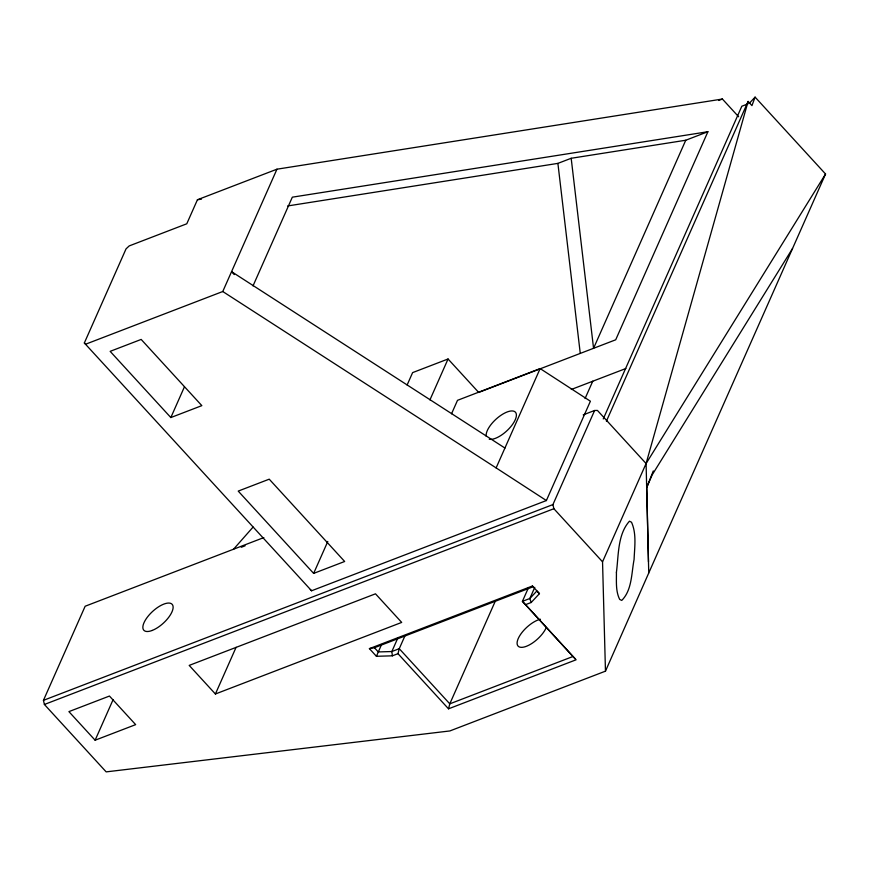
<?xml version="1.0" encoding="UTF-8"?>
<svg xmlns="http://www.w3.org/2000/svg" width="869" height="869" viewBox="0 0 869 869"><rect width="100%" height="100%" fill="white"/><g stroke="black" fill="none" stroke-linecap="round" stroke-linejoin="round"><path stroke-width="1.3" d="M528.461 587.716L522.41 601.359L525.571 604.65L531.176 602.499L539.453 593.646L532.436 585.988L369.412 648.632L376.418 656.291L392.386 655.823L397.98 653.673L399.251 648.687L404.758 636.282M397.98 653.673L448.523 708.822L449.794 703.836L495.439 600.837M263.85 537.574L85.151 606.236L43.45 700.338L44.395 704.477L106.159 771.878L449.87 730.948L605.465 671.161L602.543 561.819L646.091 463.535L748.111 101.412L751.957 105.616L755.085 97.122L825.55 174.006L648.752 572.986L646.091 463.535L825.55 174.006M653.292 470.922L646.732 487.476L648.48 561.776M376.418 656.291L381.567 644.483M451.543 413.774L457.507 400.327L540.138 368.575L590.399 401.217L546.384 500.544L311.58 590.768L84.347 342.962L126.048 248.86L129.188 245.927L186.781 223.789L197.437 199.751L276.961 169.194L722.4 99.033L738.65 116.772M84.347 342.962L85.64 344.2L222.757 291.517L276.961 169.194M170.835 417.554L201.836 405.638L141.169 339.431L110.157 351.348L170.835 417.554L184.434 386.846M253.009 285.912L292.332 197.176L707.909 131.719L615.708 339.79L479.21 392.245M95.123 740.214L135.662 724.637L109.451 696.047L68.912 711.624L95.123 740.214L113.089 699.675M215.403 693.994L401.695 622.421L375.484 593.82L189.192 665.404L215.403 693.994L236.086 647.318M313.644 573.399L344.656 561.483L269.227 479.177L238.215 491.094L313.644 573.399L327.798 541.463M407.126 385L412.612 372.616L448.056 358.995L478.754 392.495M429.938 399.892L448.056 358.995M397.893 637.879L391.843 651.533L392.386 655.823M546.384 500.544L496.123 467.902L540.138 368.575M685.76 140.235L593.56 348.306L571.183 158.277L685.76 140.235L707.909 131.719M585.065 398.556L592.767 381.187M602.543 561.819L553.868 508.713L552.923 504.585L594.624 410.483L597.427 410.429L646.091 463.535M603.249 418.945L741.833 106.224L748.003 103.856M606.41 421.193L748.111 101.412M534.772 587.346L529.829 598.513L531.176 602.499M605.465 671.161L648.752 572.986M792.539 248.501L652.195 474.832L646.732 487.476M233.359 549.447L253.075 527.081M749.241 103.378L755.085 97.122M718.641 100.478L722.4 99.033M287.661 205.953L557.898 163.383L571.183 158.277M571.291 389.475L625.843 368.521M583.218 414.861L594.624 410.483M241.3 547.264L245.101 545.808M43.45 700.338L552.923 504.585M44.395 704.477L553.868 508.713M369.412 648.632L374.42 647.731L533.023 586.792L532.436 585.988M575.321 658.974L572.953 656.508L449.794 703.836L399.251 648.687L391.843 651.533L378.265 651.935L374.42 647.731M448.523 708.822L576.114 659.788L525.571 604.65M197.437 199.751L201.456 199.164M504.932 448.046L231.556 271.649L234.228 274.571M222.757 291.517L496.123 467.902M310.298 589.519L311.58 590.768M539.453 593.646L536.868 590.985L529.829 598.513L522.41 601.359L572.953 656.508M557.898 163.383L580.264 353.411M486.271 436.379A19.183 7.951 -42.5 0 1 504.607 413.112A19.183 7.951 -42.5 0 1 514.003 422.16A19.183 7.951 -42.5 0 1 489.247 439.247M546.177 627.766A19.183 7.951 -42.5 0 1 525.582 646.59A19.183 7.951 -42.5 0 1 519.043 636.912A19.183 7.951 -42.5 0 1 540.399 619.217M616.414 572.302C616.545 581.328 615.513 591.083 619.684 599.414L621.748 600.425C632.089 590.17 631.448 573.095 634.077 559.538C634.576 547.22 636.727 533.838 631.513 522.226L629.449 521.204C617.511 534.5 618.652 555.378 616.414 572.302M152.162 630.459A19.183 7.951 -42.5 0 0 173.007 606.051A19.183 7.951 -42.5 0 0 148.827 615.339A19.183 7.951 -42.5 0 0 152.162 630.459"/></g></svg>
